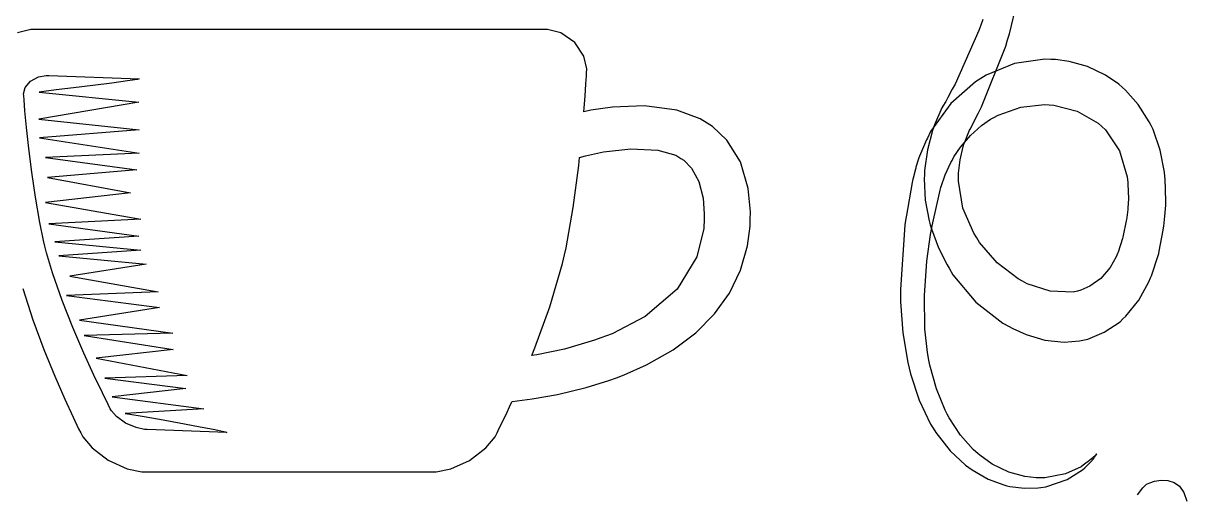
# Model space of a CAD drawing. Extents: x 59 to 294, y 44 to 310.
# Drawn here: x 140.1 to 291.4, y 149.8 to 211.2 of the extents above; entities that cross this region are included whole.
import ezdxf

# ---------------------------------------------------------------- set-up
doc = ezdxf.new("R2010")
doc.units = 0
doc.header["$MEASUREMENT"] = 0

msp = doc.modelspace()

# ---------------------------------------------------------------- linework, layer by layer
at = {"color": 42}
for points in [[(264.83, 211.641), (264.583, 210.925), (264.335, 210.22), (261.24, 203.244), (260.879, 202.565), (260.314, 201.506), (260.033, 200.977), (259.644, 200.378), (259.538, 200.167), (258.568, 197.934), (258.48, 197.696), (258.312, 197.221), (257.651, 194.695), (257.271, 192.009), (257.245, 191.452), (257.218, 190.897), (257.368, 188.137), (257.871, 185.447), (258.021, 184.926), (258.162, 184.406), (259.066, 181.959), (260.2, 179.706), (260.456, 179.281), (260.967, 178.443), (263.96, 174.885), (267.432, 172.157), (268.181, 171.733), (268.734, 171.424), (270.479, 170.644), (272.908, 169.925), (275.444, 169.67), (277.421, 169.823), (278.059, 169.969), (278.491, 170.075), (280.643, 170.957), (282.689, 172.332), (283.068, 172.685), (283.447, 173.038), (285.119, 175.128), (286.456, 177.535), (286.668, 178.047), (286.772, 178.303), (287.654, 180.949), (287.726, 181.222), (287.796, 181.486), (288.316, 184.248), (288.36, 184.539), (288.386, 184.769), (288.528, 186.078), (288.633, 187.475), (288.642, 187.748), (288.651, 188.031), (288.571, 190.915), (288.536, 191.206), (288.483, 191.779), (287.929, 194.629), (286.985, 197.336), (286.738, 197.838), (286.5, 198.341), (285.071, 200.586), (283.395, 202.46), (283.034, 202.777), (282.516, 203.232), (280.799, 204.407), (278.464, 205.525), (276.078, 206.185), (274.285, 206.426), (273.685, 206.445), (272.892, 206.473), (268.987, 205.899), (265.279, 204.409), (264.583, 203.976), (263.886, 203.545), (260.685, 200.718), (258.047, 197.062), (257.634, 196.215), (257.528, 196.004), (256.618, 193.86), (256.54, 193.639), (256.496, 193.535), (256.143, 192.414), (256.117, 192.3), (256.081, 192.185), (255.78, 190.995), (255.764, 190.889), (255.666, 190.448), (254.908, 186.196), (254.846, 185.773), (254.722, 184.927), (254.131, 176.539), (254.14, 175.719), (254.158, 174.899), (254.467, 170.877), (255.094, 167.032), (255.271, 166.299), (255.447, 165.567), (256.588, 162.107), (258.065, 159.015), (258.41, 158.467), (258.753, 157.922), (260.613, 155.54), (262.617, 153.653), (263.032, 153.352), (263.445, 153.043), (265.527, 151.854), (267.574, 151.087), (267.971, 150.989), (268.368, 150.893), (270.268, 150.654), (272.044, 150.698), (272.38, 150.742), (273.042, 150.83), (275.806, 151.792), (277.813, 153.071), (278.095, 153.318), (278.244, 153.442), (278.845, 154.037), (279.268, 154.544), (279.33, 154.623), (279.382, 154.711), (279.585, 155.02), (279.683, 155.152), (279.683, 155.152), (279.683, 155.152), (279.683, 155.152), (279.576, 155.046), (279.33, 154.799), (279.26, 154.729), (279.188, 154.658), (278.707, 154.253), (278.068, 153.777), (277.919, 153.671), (277.618, 153.468), (275.584, 152.55), (272.9, 152.021), (272.274, 152.011), (271.786, 152.011), (270.323, 152.189), (268.23, 152.767), (266.077, 153.813), (264.439, 154.958), (263.948, 155.399), (263.604, 155.707), (261.96, 157.559), (260.474, 159.8), (260.21, 160.302), (259.945, 160.805), (258.815, 163.575), (257.967, 166.661), (257.845, 167.323), (257.648, 168.331), (257.32, 171.406), (257.249, 175.727), (257.581, 180.221), (258.06, 183.677), (258.269, 184.82), (258.34, 185.2), (259.194, 189.072), (259.292, 189.442), (259.38, 189.768), (259.947, 191.422), (260.675, 193.023), (260.843, 193.322), (261.09, 193.766), (261.95, 195.032), (263.242, 196.547), (264.694, 197.842), (265.864, 198.664), (266.277, 198.896), (266.832, 199.205), (269.781, 200.241), (272.856, 200.59), (273.473, 200.554), (274.09, 200.51), (277.106, 199.726), (279.841, 198.165), (280.318, 197.732), (280.793, 197.3), (282.631, 194.558), (283.641, 191.179), (283.704, 190.43), (283.72, 190.245), (283.782, 188.331), (283.774, 188.137), (283.764, 187.934), (283.69, 186.938), (283.562, 185.87), (283.527, 185.631), (283.5, 185.455), (283.121, 183.525), (283.068, 183.338), (283.024, 183.145), (282.433, 181.381), (282.363, 181.222), (282.17, 180.749), (281.408, 179.4), (280.206, 177.964), (278.785, 176.932), (277.592, 176.416), (277.177, 176.319), (276.604, 176.186), (273.61, 176.28), (270.597, 177.271), (270.015, 177.588), (269.433, 177.906), (266.73, 179.988), (264.433, 182.633), (264.054, 183.232), (263.665, 183.833), (262.264, 187.114), (261.673, 190.606), (261.691, 191.312), (261.699, 191.665), (261.898, 193.402), (262.29, 195.104), (262.396, 195.439), (262.457, 195.607), (263.128, 197.23), (263.208, 197.379), (263.455, 197.838), (263.737, 198.402), (264.301, 199.496), (264.68, 200.273), (267.829, 208.165), (268.075, 208.985), (268.322, 209.797), (269.302, 213.943)], [(284.964, 149.79), (285.67, 150.7), (286.154, 151.186), (286.349, 151.271), (286.552, 151.361), (287.189, 151.569), (288.062, 151.718), (288.925, 151.685), (289.731, 151.43), (290.438, 150.919), (290.998, 150.111), (291.367, 148.971)]]:
    msp.add_lwpolyline(points, dxfattribs=at)
at = {"color": 32}
msp.add_lwpolyline([(139.988, 176.651), (141.31, 172.588), (142.738, 168.73), (144.162, 165.228), (145.466, 162.239), (146.538, 159.913), (147.264, 158.405), (147.531, 157.868), (147.531, 157.868), (147.806, 157.332), (149.005, 155.914), (151.116, 154.298), (153.578, 153.197), (155.472, 152.789), (156.104, 152.789), (193.11, 152.789), (193.744, 152.789), (195.65, 153.191), (198.111, 154.284), (200.214, 155.9), (201.409, 157.329), (201.683, 157.868), (201.683, 157.868), (201.826, 158.156), (202.228, 158.976), (202.843, 160.264), (203.431, 161.536), (203.623, 161.961), (204.283, 162.031), (206.261, 162.297), (209.54, 162.873), (213.257, 163.762), (216.233, 164.67), (217.205, 165.03), (218.204, 165.398), (221.131, 166.705), (224.571, 168.655), (227.517, 170.871), (229.961, 173.342), (231.899, 176.061), (233.323, 179.015), (234.224, 182.197), (234.571, 184.745), (234.597, 185.597), (234.628, 186.611), (234.345, 189.664), (233.327, 193.121), (231.541, 195.956), (229.69, 197.707), (228.989, 198.155), (228.989, 198.155), (228.101, 198.721), (225.067, 199.836), (220.847, 200.431), (216.694, 200.259), (213.891, 199.838), (212.972, 199.636), (213.013, 200.142), (213.13, 201.661), (213.24, 203.258), (213.304, 204.305), (213.324, 204.681), (213.324, 204.681), (213.355, 205.22), (212.977, 206.864), (211.793, 208.674), (209.955, 209.907), (208.223, 210.362), (207.646, 210.362), (141.604, 210.362), (141.026, 210.362), (139.294, 209.907)], dxfattribs=at)
for points in [[(166.547, 157.904), (156.174, 158.291), (155.809, 158.305), (154.725, 158.548), (153.338, 159.147), (152.171, 159.998), (151.524, 160.729), (151.378, 161.007), (151.378, 161.007), (151.099, 161.553), (150.351, 163.064), (149.254, 165.359), (147.932, 168.253), (146.51, 171.561), (145.112, 175.102), (143.857, 178.69), (143.086, 181.27), (142.875, 182.14), (142.688, 182.91), (142.209, 185.24), (141.64, 188.518), (141.166, 191.793), (140.784, 194.879), (140.491, 197.598), (140.284, 199.766), (140.163, 201.2), (140.123, 201.719), (140.123, 201.719), (140.104, 201.98), (140.317, 202.782), (140.991, 203.637), (142.043, 204.195), (143.039, 204.377), (143.368, 204.365), (155.116, 203.942), (155.116, 203.942), (154.922, 203.857), (153.622, 203.656), (151.566, 203.379), (149.101, 203.063), (146.575, 202.751), (144.34, 202.478), (142.743, 202.285), (142.133, 202.212), (142.133, 202.212), (155.082, 200.907), (142.099, 198.684), (155.152, 197.273), (142.169, 196.251), (155.152, 194.274), (142.945, 193.711), (154.833, 192.088), (143.228, 191.099), (153.988, 189.089), (142.945, 187.854), (155.328, 185.667), (143.404, 185.068), (155.082, 183.444), (144.18, 182.703), (155.363, 181.645), (144.675, 180.905), (156.034, 179.81), (146.12, 178.259), (157.621, 176.213), (145.697, 175.754), (157.762, 174.166), (147.391, 172.508), (159.526, 170.815), (147.99, 170.532), (159.562, 168.698), (149.542, 167.569), (161.36, 165.347), (150.672, 164.994), (161.219, 163.619), (151.624, 162.56), (163.548, 160.973), (153.318, 160.373), (153.318, 160.373), (153.923, 160.296), (155.532, 160.027), (157.794, 159.629), (160.354, 159.165), (162.862, 158.698), (164.965, 158.29), (166.31, 158.005), (166.547, 157.904), (166.547, 157.904)], [(215.158, 170.215), (214.365, 169.916), (210.453, 168.766), (206.842, 168.02), (206.199, 167.922), (206.595, 168.91), (208.526, 174.268), (210.175, 179.891), (210.432, 181.011), (210.643, 181.947), (211.565, 187.176), (212.292, 192.653), (212.408, 193.711), (213.172, 193.92), (215.5, 194.414), (219.053, 194.831), (222.571, 194.653), (224.911, 193.988), (225.565, 193.569), (225.953, 193.324), (226.947, 192.32), (227.915, 190.588), (228.468, 188.381), (228.618, 186.37), (228.6, 185.702), (228.568, 184.467), (227.655, 180.778), (225.093, 176.543), (220.924, 173.018), (216.654, 170.771), (215.158, 170.215)]]:
    msp.add_lwpolyline(points, close=True, dxfattribs=at)

doc.saveas('drawing.dxf')
